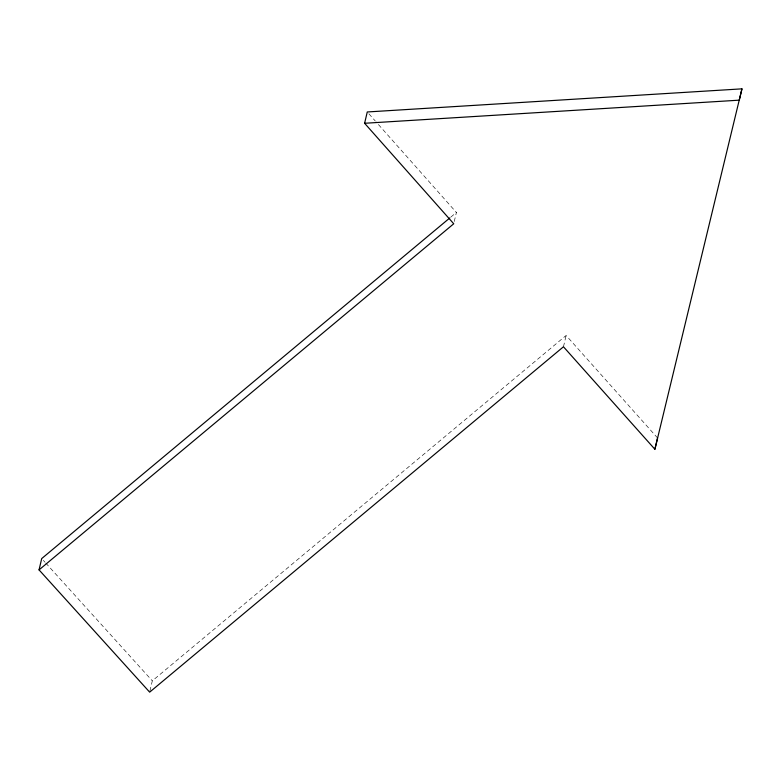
<?xml version="1.0" encoding="UTF-8"?>
<svg xmlns="http://www.w3.org/2000/svg" width="781" height="781" viewBox="0 0 781 781"><rect width="100%" height="100%" fill="white"/><g stroke="black" fill="none" stroke-linecap="round" stroke-linejoin="round"><path stroke-width="0.59" stroke-dasharray="3.9 2.93" d="M149.923 691.019L152.315 680.837L566.118 335.459L657.553 437.965M454.269 221.501L456.397 212.452L376.1 121.924M563.462 346.774L566.118 335.459M450.783 217.138L456.397 212.452M43.326 560.367L44.956 562.164M45.767 563.062L152.315 680.837M368.876 113.772L375.3 121.016"/><path stroke-width="1.17" d="M39.05 569.886L453.741 223.766L364.61 123.281L367.265 111.966L741.95 88.849L654.898 449.27L563.462 346.774L149.659 692.151L39.05 569.886L41.705 558.571L449.846 217.919M654.898 449.27L657.553 437.965M741.95 88.849L739.295 100.163L364.61 123.281"/></g></svg>
